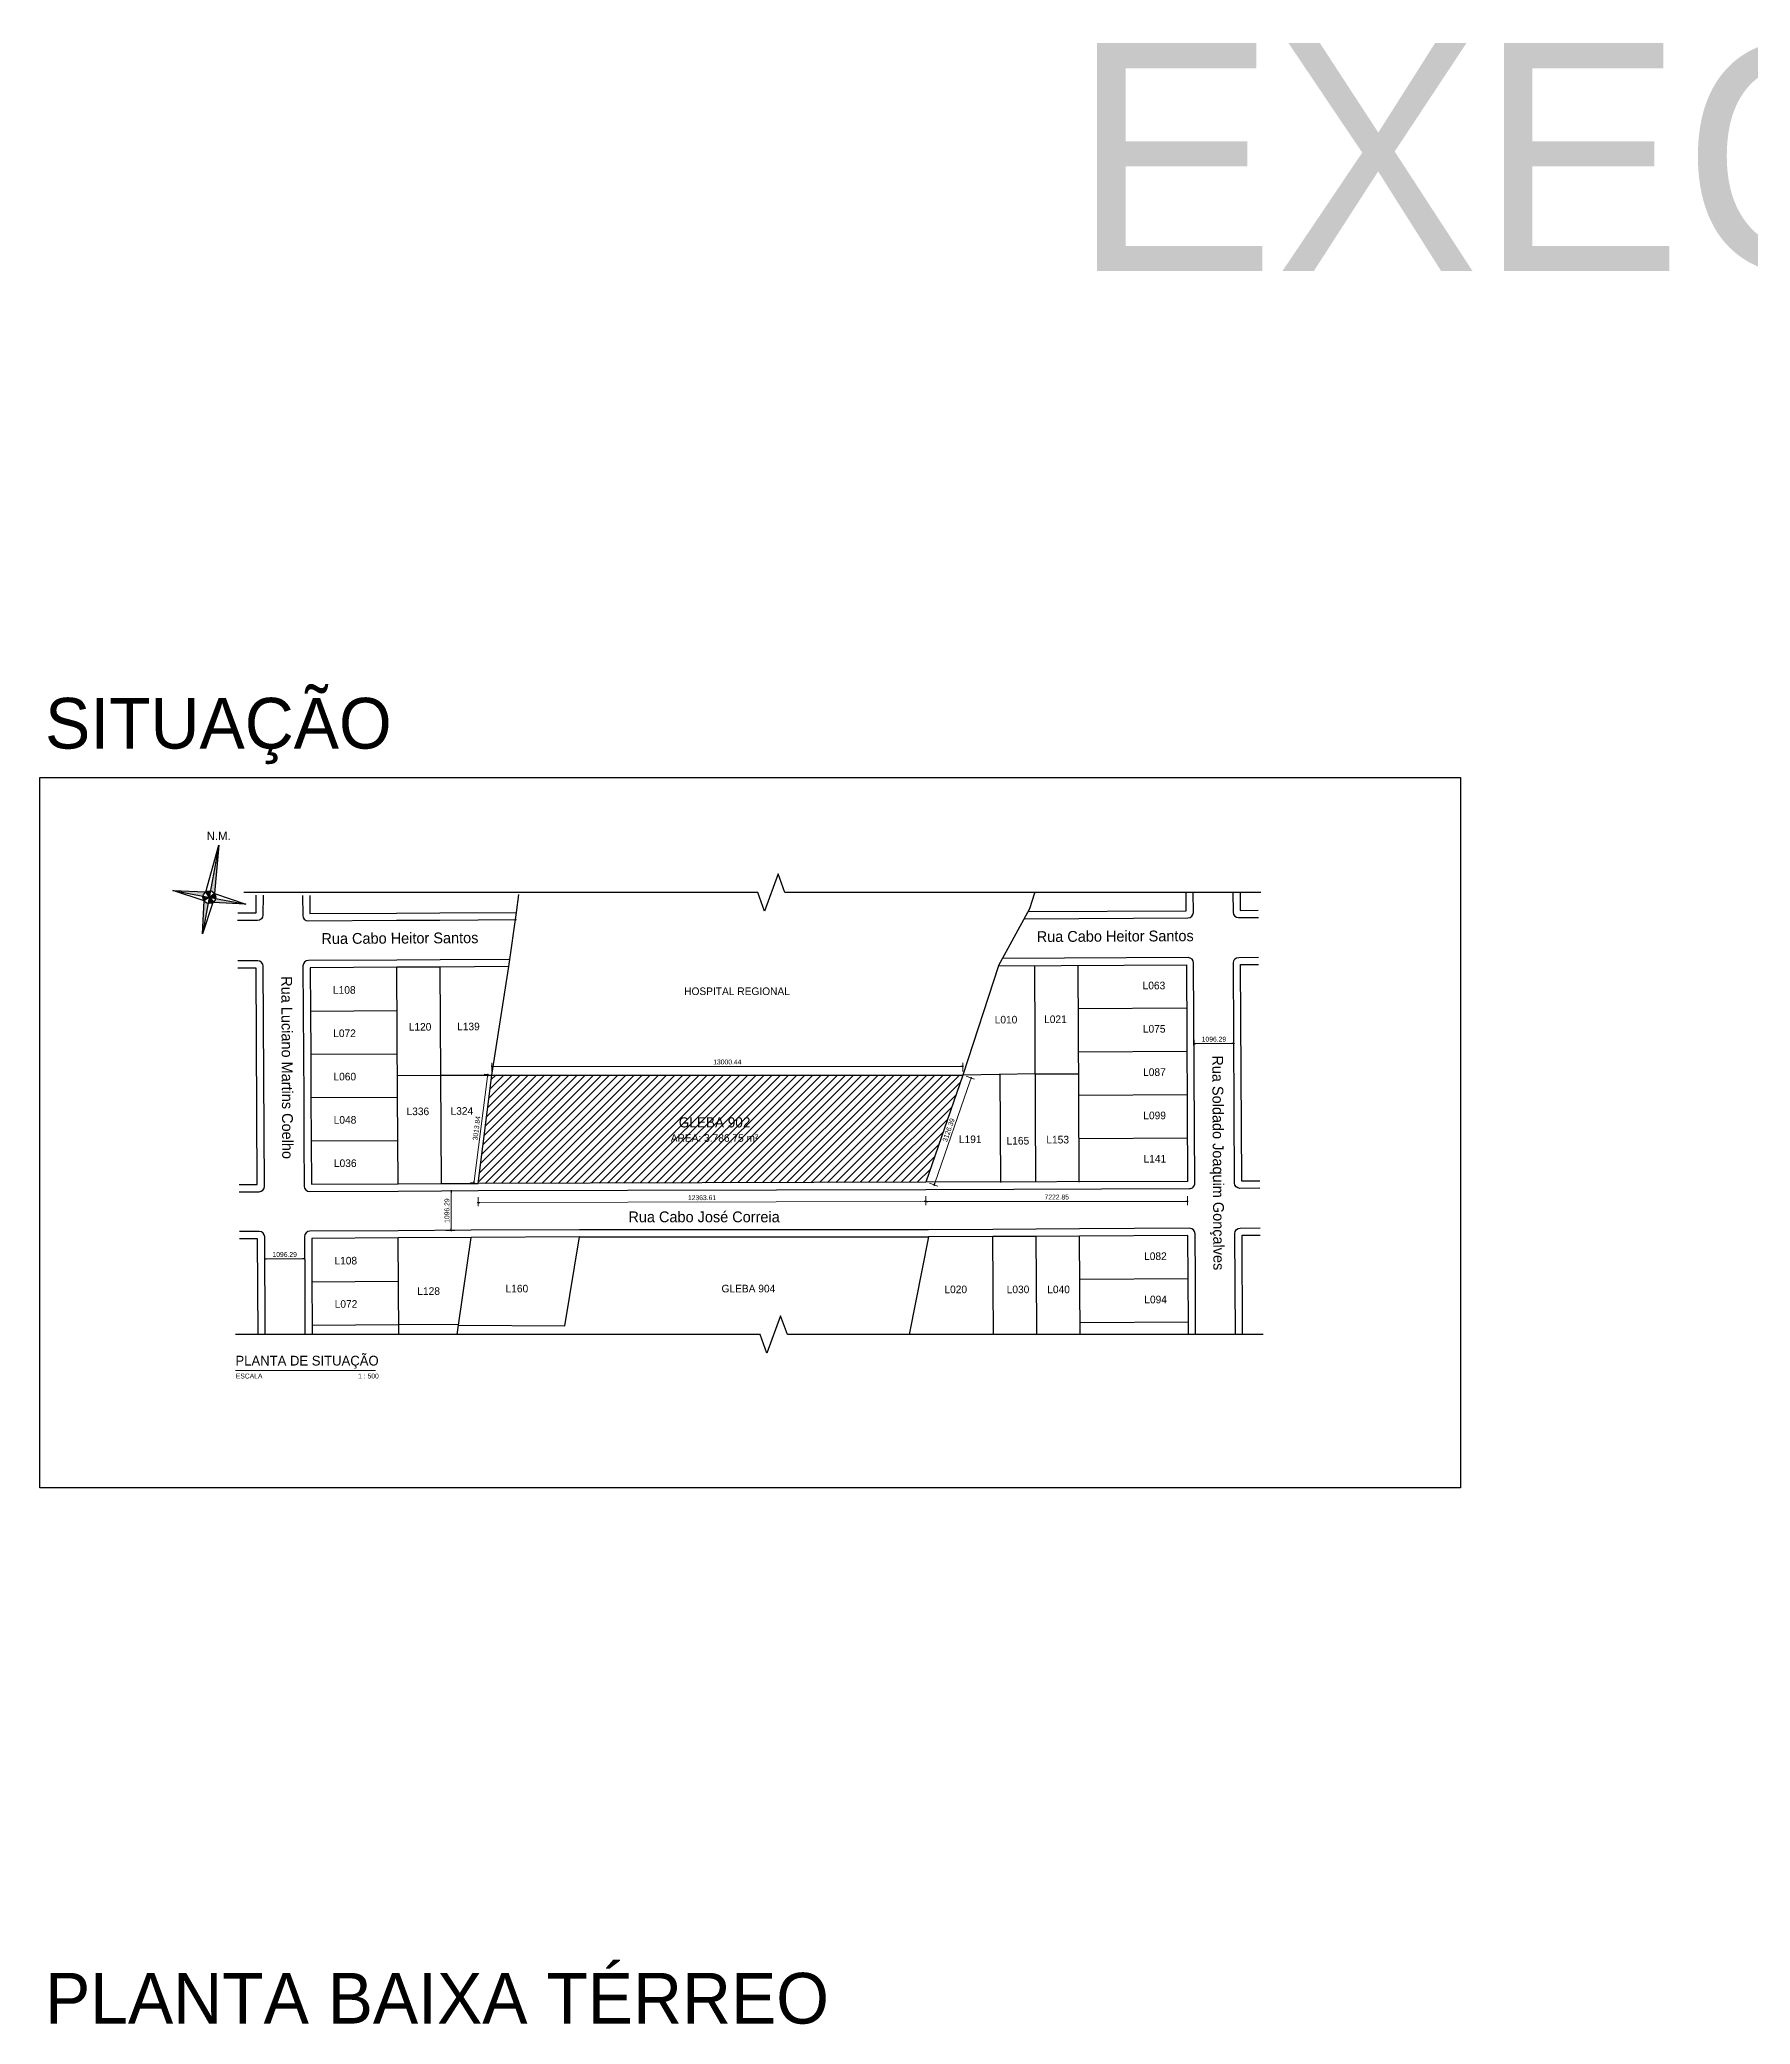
# Model space of a CAD drawing. Header units: centimetres. Extents: x 30244 to 591333, y -111940 to 104227.
# Drawn here: x 354254 to 401471, y 49426 to 104227 of the extents above; entities that cross this region are included whole.
import ezdxf

# ---------------------------------------------------------------- set-up
doc = ezdxf.new("R2010")
doc.units = ezdxf.units.CM
doc.header["$LTSCALE"] = 4
for name, color, linetype in [('0.4', 4, 'Continuous'), ('0.6', 6, 'Continuous'), ('2', 2, 'Continuous'), ('B-COTAS', 1, 'Continuous'), ('C-TEXTO-02', 2, 'Continuous'), ('CONTORNO TERRENO', 3, 'Continuous'), ('NOVO', 170, 'Continuous')]:
    doc.layers.add(name, color=color, linetype=linetype)
for name, color, linetype, lineweight in [('C-TEXTO-01', 2, 'Continuous', 20), ('C-TEXTO-03', 2, 'Continuous', 20), ('textos', 2, 'Continuous', 9)]:
    doc.layers.add(name, color=color, linetype=linetype, lineweight=lineweight)
doc.styles.add('EC_NOMES', font='GOTHIC.TTF')
doc.styles.add('Esc.500', font='ERASLGHT.TTF', dxfattribs={"height": 90})
doc.styles.add('Esc.750', font='ERASLGHT.TTF', dxfattribs={"height": 135})
doc.styles.get("Standard").update_dxf_attribs({"font": 'ERASMD.TTF'})
doc.styles.add('Símbolos', font='ERASLGHT.TTF')
doc.dimstyles.new('ARQ500', dxfattribs={"dimscale": 500, "dimtxt": 90, "dimasz": 0.1, "dimexe": 0.2, "dimexo": 0.2, "dimgap": 0.1, "dimtad": 1, "dimzin": 12, "dimdsep": 46, "dimtxsty": 'Esc.500', "dimblk1": 'DOT', "dimblk2": 'DOT', "dimsah": 1, "dimcen": 0.4, "dimclrd": 256, "dimclre": 256, "dimclrt": 2, "dimadec": 0, "dimazin": 0, "dimtfac": 1, "dimtix": 1, "dimtmove": 2, "dimatfit": 3, "dimldrblk": 'DOT', "dimfxl": 0.3, "dimfxlon": 1, "dimtolj": 1, "dimtzin": 12, "dimlwd": 9, "dimlwe": 9, "dimarcsym": 0})

# ---------------------------------------------------------------- blocks, each defined once
blk = doc.blocks.new('DOT')
at = {"color": 0, "linetype": 'ByBlock'}
blk.add_line((-0.5, 0), (-1, 0), dxfattribs=at)
at = {"color": 0, "linetype": 'ByBlock', "const_width": 0.5}
blk.add_lwpolyline([(-0.25, 0, 1), (0.25, 0, 1)], format="xyb", close=True, dxfattribs=at)
blk = doc.blocks.new('*D140')
at = {"layer": 'B-COTAS', "lineweight": 9, "transparency": 16777216}
for p, q in [((366734, 75737), (366734, 75978)), ((366784, 75878), (379684, 75878)), ((379734, 75737), (379734, 75978))]:
    blk.add_line(p, q, dxfattribs=at)
at = {"layer": 'DEFPOINTS', "color": 0, "transparency": 16777216}
for p in [(366734, 75637), (379734, 75878), (379734, 75637)]:
    blk.add_point(p, dxfattribs=at)
at = {"layer": 'B-COTAS', "lineweight": 9, "transparency": 16777216, "xscale": 50, "yscale": 50, "zscale": 50, "rotation": 180}
blk.add_blockref('DOT', (366734, 75878), dxfattribs=at)
at = {"layer": 'B-COTAS', "lineweight": 9, "transparency": 16777216, "xscale": 50, "yscale": 50, "zscale": 50}
blk.add_blockref('DOT', (379734, 75878), dxfattribs=at)
at = {"layer": 'B-COTAS', "color": 2, "transparency": 16777216, "insert": (373234, 75998), "char_height": 135, "attachment_point": 5, "style": 'Esc.750'}
blk.add_mtext('\\A1;13000.44', dxfattribs=at)
blk = doc.blocks.new('_Dot')
at = {"color": 0, "linetype": 'ByBlock', "lineweight": -2}
blk.add_line((-0.5, 0), (-1, 0), dxfattribs=at)
at = {"color": 0, "linetype": 'ByBlock', "const_width": 0.5}
blk.add_lwpolyline([(-0.25, 0, 1), (0.25, 0, 1)], format="xyb", close=True, dxfattribs=at)
blk = doc.blocks.new('*D132')
at = {"layer": 'B-COTAS', "lineweight": 9, "transparency": 16777216}
for p, q in [((366353, 72264), (366353, 72014)), ((366403, 72114), (378667, 72148)), ((378716, 72298), (378717, 72048))]:
    blk.add_line(p, q, dxfattribs=at)
at = {"layer": 'DEFPOINTS', "color": 0, "transparency": 16777216}
for p in [(366352, 72490), (378716, 72524), (378717, 72148)]:
    blk.add_point(p, dxfattribs=at)
at = {"layer": 'B-COTAS', "lineweight": 9, "transparency": 16777216, "xscale": 50, "yscale": 50, "zscale": 50}
for p, rotation in [((366353, 72114), 180.1566305847917), ((378717, 72148), 0.1566305847916921)]:
    blk.add_blockref('DOT', p, dxfattribs=dict(at, rotation=rotation))
at = {"layer": 'B-COTAS', "color": 2, "transparency": 16777216, "insert": (372535, 72251), "char_height": 135, "attachment_point": 5, "rotation": 0.1566, "style": 'Esc.750'}
blk.add_mtext('\\A1;12363.61', dxfattribs=at)
blk = doc.blocks.new('*D133')
at = {"layer": 'B-COTAS', "lineweight": 9, "transparency": 16777216}
for p, q in [((379948, 75510), (378962, 72649)), ((379829, 75604), (380059, 75525)), ((378810, 72648), (379040, 72569))]:
    blk.add_line(p, q, dxfattribs=at)
at = {"layer": 'DEFPOINTS', "color": 0, "transparency": 16777216}
for p in [(379734, 75637), (378716, 72681), (378945, 72602)]:
    blk.add_point(p, dxfattribs=at)
at = {"layer": 'B-COTAS', "lineweight": 9, "transparency": 16777216, "xscale": 50, "yscale": 50, "zscale": 50}
for p, rotation in [((379964, 75558), 70.9824842449628), ((378945, 72602), 250.9824842449628)]:
    blk.add_blockref('DOT', p, dxfattribs=dict(at, rotation=rotation))
at = {"layer": 'B-COTAS', "color": 2, "transparency": 16777216, "insert": (379342, 74119), "char_height": 135, "attachment_point": 5, "rotation": 70.9825, "style": 'Esc.750'}
blk.add_mtext('\\A1;3126.39', dxfattribs=at)
blk = doc.blocks.new('*D134')
at = {"layer": 'B-COTAS', "lineweight": 9, "transparency": 16777216}
for p, q in [((366635, 75649), (366523, 75664)), ((366616, 75601), (366247, 72711)), ((366253, 72660), (366141, 72674))]:
    blk.add_line(p, q, dxfattribs=at)
at = {"layer": 'DEFPOINTS', "color": 0, "transparency": 16777216}
for p in [(366734, 75637), (366240, 72661), (366352, 72647)]:
    blk.add_point(p, dxfattribs=at)
at = {"layer": 'B-COTAS', "lineweight": 9, "transparency": 16777216, "xscale": 50, "yscale": 50, "zscale": 50}
for p, rotation in [((366622, 75651), 82.72044767476393), ((366240, 72661), 262.7204476747639)]:
    blk.add_blockref('DOT', p, dxfattribs=dict(at, rotation=rotation))
at = {"layer": 'B-COTAS', "color": 2, "transparency": 16777216, "insert": (366313, 74171), "char_height": 135, "attachment_point": 5, "rotation": 82.7204, "style": 'Esc.750'}
blk.add_mtext('\\A1;3013.84', dxfattribs=at)
blk = doc.blocks.new('*D135')
at = {"layer": 'B-COTAS', "lineweight": 9, "transparency": 16777216}
for p, q in [((378716, 72298), (378716, 72048)), ((378766, 72148), (385888, 72148)), ((385938, 72298), (385938, 72048))]:
    blk.add_line(p, q, dxfattribs=at)
at = {"layer": 'DEFPOINTS', "color": 0, "transparency": 16777216}
for p in [(378716, 72524), (385938, 72564), (385938, 72148)]:
    blk.add_point(p, dxfattribs=at)
at = {"layer": 'B-COTAS', "lineweight": 9, "transparency": 16777216, "xscale": 50, "yscale": 50, "zscale": 50, "rotation": 180}
blk.add_blockref('DOT', (378716, 72148), dxfattribs=at)
at = {"layer": 'B-COTAS', "lineweight": 9, "transparency": 16777216, "xscale": 50, "yscale": 50, "zscale": 50}
blk.add_blockref('DOT', (385938, 72148), dxfattribs=at)
at = {"layer": 'B-COTAS', "color": 2, "transparency": 16777216, "insert": (382327, 72268), "char_height": 135, "attachment_point": 5, "style": 'Esc.750'}
blk.add_mtext('\\A1;7222.85', dxfattribs=at)
blk = doc.blocks.new('*D141')
at = {"layer": 'B-COTAS', "lineweight": 9, "transparency": 16777216}
for p, q in [((365465, 72442), (365715, 72442)), ((365615, 72392), (365615, 71396)), ((365465, 71346), (365715, 71346))]:
    blk.add_line(p, q, dxfattribs=at)
at = {"layer": 'DEFPOINTS', "color": 0, "transparency": 16777216}
for p in [(365342, 72442), (365348, 71346), (365615, 71346)]:
    blk.add_point(p, dxfattribs=at)
at = {"layer": 'B-COTAS', "lineweight": 9, "transparency": 16777216, "xscale": 50, "yscale": 50, "zscale": 50}
for p, rotation in [((365615, 72442), 90), ((365615, 71346), 270)]:
    blk.add_blockref('DOT', p, dxfattribs=dict(at, rotation=rotation))
at = {"layer": 'B-COTAS', "color": 2, "transparency": 16777216, "insert": (365495, 71894), "char_height": 135, "attachment_point": 5, "rotation": 90, "style": 'Esc.750'}
blk.add_mtext('\\A1;1096.29', dxfattribs=at)
blk = doc.blocks.new('*D142')
at = {"layer": 'B-COTAS', "lineweight": 9, "transparency": 16777216}
for p, q in [((386118, 76464), (386118, 76608)), ((386168, 76508), (387164, 76508)), ((387214, 76470), (387214, 76608))]:
    blk.add_line(p, q, dxfattribs=at)
at = {"layer": 'DEFPOINTS', "color": 0, "transparency": 16777216}
for p in [(386118, 76364), (387214, 76508), (387214, 76370)]:
    blk.add_point(p, dxfattribs=at)
at = {"layer": 'B-COTAS', "lineweight": 9, "transparency": 16777216, "xscale": 50, "yscale": 50, "zscale": 50, "rotation": 180}
blk.add_blockref('DOT', (386118, 76508), dxfattribs=at)
at = {"layer": 'B-COTAS', "lineweight": 9, "transparency": 16777216, "xscale": 50, "yscale": 50, "zscale": 50}
blk.add_blockref('DOT', (387214, 76508), dxfattribs=at)
at = {"layer": 'B-COTAS', "color": 2, "transparency": 16777216, "insert": (386666, 76627), "char_height": 135, "attachment_point": 5, "style": 'Esc.750'}
blk.add_mtext('\\A1;1096.29', dxfattribs=at)
blk = doc.blocks.new('*D143')
at = {"layer": 'B-COTAS', "lineweight": 9, "transparency": 16777216}
for p, q in [((360468, 70562), (360468, 70662)), ((361515, 70562), (360518, 70562)), ((361565, 70562), (361565, 70662))]:
    blk.add_line(p, q, dxfattribs=at)
at = {"layer": 'DEFPOINTS', "color": 0, "transparency": 16777216}
for p in [(360468, 70562), (360468, 70547), (361565, 70553)]:
    blk.add_point(p, dxfattribs=at)
at = {"layer": 'B-COTAS', "lineweight": 9, "transparency": 16777216, "xscale": 50, "yscale": 50, "zscale": 50, "rotation": 180}
blk.add_blockref('DOT', (360468, 70562), dxfattribs=at)
at = {"layer": 'B-COTAS', "lineweight": 9, "transparency": 16777216, "xscale": 50, "yscale": 50, "zscale": 50}
blk.add_blockref('DOT', (361565, 70562), dxfattribs=at)
at = {"layer": 'B-COTAS', "color": 2, "transparency": 16777216, "insert": (361016, 70682), "char_height": 135, "attachment_point": 5, "style": 'Esc.750'}
blk.add_mtext('\\A1;1096.29', dxfattribs=at)

msp = doc.modelspace()

# ---------------------------------------------------------------- hatches: boundary and pattern name
at = {"layer": '2'}
h = msp.add_hatch(color=256, dxfattribs=at)
h.paths.add_polyline_path([(359081.815, 80648.126), (359201.995, 81989.559), (358967.916, 80722.184, -0.199527702)])
h.paths.add_polyline_path([(359944.216, 80358.793), (359109.731, 80515.464, -0.198640229), (359035.837, 80402.124)])
h.paths.add_polyline_path([(358749.408, 79539.122), (358903.62, 80374.066, -0.197987754), (358790.315, 80447.261)])
h.paths.add_polyline_path([(358761.804, 80580.786, -0.197933079), (358835.302, 80693.853), (357927.32, 80737.457)])
h = msp.add_hatch(color=256, dxfattribs=at)
h.paths.add_polyline_path([(358935.768, 80548.125), (358761.804, 80580.786, 0.200603678), (358790.315, 80447.261)])
h.paths.add_polyline_path([(359035.837, 80402.124), (358935.768, 80548.125), (358903.62, 80374.066, 0.198418582)])
h.paths.add_polyline_path([(359109.731, 80515.464, 0.199063094), (359081.815, 80648.126), (358935.768, 80548.125)])
h.paths.add_polyline_path([(358935.768, 80548.125), (358967.916, 80722.184, 0.199125863), (358835.302, 80693.853)])
at = {"layer": 'B-COTAS'}
h = msp.add_hatch(dxfattribs=at)
h.set_pattern_fill('ANSI31', color=8, scale=50)
h.set_pattern_definition([(45, (171395.46, 179906.45), (-112.2532, 112.2532), [])])
h.paths.add_polyline_path([(378709.366, 72680.928), (379734.388, 75636.696), (366733.948, 75636.696), (366352.062, 72647.147)])
h.paths.add_polyline_path([(371603.107, 73619.718), (374167.64, 73619.718), (374167.64, 74610.716), (371603.107, 74610.716)], flags=24)

# ---------------------------------------------------------------- linework, layer by layer
at = {"layer": '0.4', "ltscale": 2, "transparency": 33554559}
msp.add_line((365815.727, 68727.939), (366165.872, 71151.148), dxfattribs=at)
at = {"layer": '0.4'}
for points in [[(360418.979, 80602.14), (360415.99, 80053.996, -0.414213562), (360265.681, 79905.317), (359717.537, 79908.306)], [(361509.833, 80593.989), (361512.822, 80045.845, 0.414213562), (361663.131, 79897.166), (364104.865, 79910.48), (365300.816, 79917.001), (367413.664, 79928.522)], [(381432.776, 79951.708), (385948.752, 79976.333, 0.414213562), (386097.431, 80126.642), (386094.442, 80674.786)], [(387190.731, 80680.764), (387193.719, 80132.619, 0.414213562), (387344.028, 79983.941), (387892.173, 79986.93)], [(359760.468, 72411.874), (360308.612, 72414.862, 0.414213562), (360457.291, 72565.171), (360424.142, 78644.59, 0.414213562), (360273.833, 78793.269), (359725.688, 78790.28)], [(367200.384, 78831.037), (365306.794, 78820.712), (364110.843, 78814.191), (361669.109, 78800.877, 0.414213562), (361520.43, 78650.568), (361527.223, 77404.786), (361533.744, 76208.834), (361540.265, 75012.883), (361546.787, 73816.932), (361553.579, 72571.149, 0.414213562), (361703.889, 72422.47), (364145.622, 72435.784), (365341.574, 72442.306), (366353.149, 72447.821), (378716.175, 72481.618), (385989.103, 72501.5, 0.415010138), (386138.189, 72651.811), (386105.039, 78731.365, 0.414213562), (385954.73, 78880.044), (380832.645, 78852.115)], [(387932.93, 72512.234), (387384.786, 72509.245, -0.414213562), (387234.477, 72657.924), (387201.327, 78737.343, -0.414213562), (387350.006, 78887.652), (387898.15, 78890.641)], [(360479.614, 68471.101), (360464.899, 71169.895, 0.414213562), (360314.59, 71318.574), (359766.445, 71315.585)], [(386160.985, 68471.101), (386159.11, 68814.936), (386152.589, 70010.887), (386145.796, 71256.67, 0.414213562), (385995.487, 71405.349), (382955.777, 71388.774), (381759.826, 71382.253), (380563.87, 71375.732), (378788.182, 71365.948), (369154.663, 71366.776), (366164.785, 71350.473), (364151.6, 71339.496), (361709.866, 71326.182, 0.414213562), (361561.187, 71175.873), (361567.98, 69930.09), (361574.501, 68734.139), (361575.936, 68471.101)], [(387257.306, 68471.101), (387242.085, 71262.648, -0.414213562), (387390.763, 71412.957), (387938.908, 71415.946)]]:
    msp.add_lwpolyline(points, format="xyb", dxfattribs=at)
for points in [[(360219.654, 80603.227), (360216.937, 80104.914), (359718.624, 80107.631)], [(361709.159, 80595.076), (361711.876, 80096.763), (364103.778, 80109.805), (365299.73, 80116.326), (367412.577, 80127.847)], [(366733.948, 75636.696), (367201.47, 78631.712), (367412.577, 80127.847), (367474.64, 80626.513)], [(380723.53, 78652.189), (381587.228, 80234.703), (381726.205, 80666.113)], [(381543.758, 80151.645), (385897.834, 80175.386), (385895.117, 80673.699)], [(387390.056, 80681.851), (387392.773, 80183.538), (387891.086, 80186.255)], [(359759.381, 72611.199), (360257.694, 72613.916), (360225.088, 78593.672), (359726.775, 78590.955)], [(367201.47, 78631.712), (365307.881, 78621.387), (364111.93, 78614.866), (361720.027, 78601.824), (361726.548, 77405.872), (361733.07, 76209.921), (361739.591, 75013.97), (361746.112, 73818.019), (361752.633, 72622.067), (364144.535, 72635.11), (365340.487, 72641.631), (366352.062, 72647.147)], [(380723.53, 78652.189), (385905.985, 78680.447), (385938.591, 72700.691), (378715.63, 72680.945)], [(380723.53, 78652.189), (379734.388, 75636.696)], [(387931.843, 72711.559), (387433.53, 72708.842), (387400.924, 78688.599), (387899.237, 78691.316)], [(360280.283, 68471.101), (360265.845, 71118.977), (359767.532, 71116.26)], [(369155.75, 71167.451), (366165.872, 71151.148), (364152.687, 71140.171), (361760.784, 71127.128), (361767.306, 69931.177), (361773.827, 68735.226), (361775.267, 68471.101)], [(365777.207, 68471.101), (365815.727, 68727.939), (368746.651, 68709.663), (369155.75, 71167.451), (378789.28, 71166.623), (378257.229, 68471.101)], [(385961.654, 68471.101), (385959.785, 68813.849), (385953.264, 70009.8), (385946.742, 71205.752), (382956.864, 71189.449), (381760.913, 71182.928), (380564.962, 71176.407), (378789.28, 71166.623)], [(387456.637, 68471.101), (387441.681, 71213.903), (387939.995, 71216.62)]]:
    msp.add_lwpolyline(points, dxfattribs=at)
at = {"layer": '0.4', "ltscale": 2, "transparency": 33554687}
for points in [[(364131.493, 75027.012), (364111.93, 78614.866)], [(365340.487, 72641.631), (365307.881, 78621.387)], [(381752.762, 72677.867), (381720.156, 78657.623)], [(382935.671, 75076.29), (382916.107, 78664.144)], [(361726.548, 77405.872), (364118.451, 77418.915)], [(385912.506, 77484.496), (382922.628, 77468.193)], [(361733.07, 76209.921), (364124.972, 76222.963)], [(385919.028, 76288.545), (382929.149, 76272.242)], [(364128.233, 75624.988), (365324.184, 75631.509), (366733.948, 75636.696)], [(381736.459, 75667.745), (379734.388, 75636.696)], [(380757.879, 75662.409), (380774.182, 72672.531)], [(381736.459, 75667.745), (382932.41, 75674.266)], [(364144.535, 72635.11), (364131.168, 75086.602)], [(382948.713, 72684.388), (382935.346, 75135.88)], [(385925.549, 75092.593), (382935.671, 75076.29)], [(361739.591, 75013.97), (364131.493, 75027.012)], [(361746.112, 73818.019), (364138.014, 73831.061)], [(385932.07, 73896.642), (382942.192, 73880.339)], [(364167.24, 68471.101), (364152.687, 71140.171)], [(380579.713, 68471.101), (380564.962, 71176.407)], [(381774.28, 68731.435), (381760.913, 71182.928)], [(382971.687, 68471.101), (382956.864, 71189.449)], [(361767.306, 69931.177), (364159.208, 69944.219)], [(385953.264, 70009.8), (382963.385, 69993.498)], [(361773.827, 68735.226), (364165.729, 68748.268)], [(364165.729, 68748.268), (365820.128, 68757.289)], [(381775.7, 68471.101), (381774.28, 68731.435)], [(385959.785, 68813.849), (382969.907, 68797.546)]]:
    msp.add_lwpolyline(points, dxfattribs=at)
at = {"layer": '0.6'}
msp.add_lwpolyline([(378709.366, 72680.928), (366352.062, 72647.147), (366733.948, 75636.696), (379734.388, 75636.696)], close=True, dxfattribs=at)
at = {"layer": '2'}
for p, q in [((359201.995, 81989.559), (358749.408, 79539.122)), ((358835.302, 80693.853), (359201.995, 81989.559)), ((359201.995, 81989.559), (359081.815, 80648.126)), ((357927.32, 80737.457), (359944.216, 80358.793)), ((357927.32, 80737.457), (358835.302, 80693.853)), ((358790.315, 80447.261), (357927.32, 80737.457)), ((358935.768, 80548.125), (358835.302, 80693.853)), ((358938.753, 80550.386), (359074.713, 80663.72)), ((359081.815, 80648.126), (359944.216, 80358.793)), ((358749.408, 79539.122), (358790.315, 80447.261)), ((359035.837, 80402.124), (358749.408, 79539.122)), ((358935.768, 80548.125), (358790.315, 80447.261)), ((358938.753, 80550.386), (359052.151, 80414.478)), ((359944.216, 80358.793), (359035.837, 80402.124))]:
    msp.add_line(p, q, dxfattribs=at)
msp.add_circle((358935.768, 80548.125), 177.003, dxfattribs=at)
at = {"layer": 'C-TEXTO-01', "const_width": 30}
msp.add_lwpolyline([(359657.063, 67480.982), (363531.415, 67480.982)], dxfattribs=at)
at = {"layer": 'CONTORNO TERRENO', "linetype": 'Continuous'}
for points in [[(387960.428, 80681.851), (374824.705, 80681.851), (374637.205, 81197.003), (374262.205, 80166.699), (374074.705, 80681.851), (359888.85, 80681.851)], [(388027.009, 68471.101), (374891.286, 68471.101), (374703.786, 68986.253), (374328.786, 67955.949), (374141.286, 68471.101), (359657.063, 68471.101)]]:
    msp.add_lwpolyline(points, dxfattribs=at)
at = {"layer": 'NOVO'}
msp.add_lwpolyline([(354253.753, 83855.823), (393469.127, 83855.823), (393469.127, 64236.795), (354253.753, 64236.795)], close=True, dxfattribs=at)

# ---------------------------------------------------------------- texts
at = {"layer": '2'}
msp.add_text('N.M.', height=234.5301, dxfattribs=at).set_placement((358862.39, 82124.338))
at = {"layer": 'C-TEXTO-02', "insert": (359657.063, 67532.69), "char_height": 270, "attachment_point": 7, "style": 'Símbolos'}
msp.add_mtext('PLANTA DE SITUAÇÃO', dxfattribs=at)
at = {"layer": 'C-TEXTO-02', "insert": (359666.771, 67394.03), "char_height": 135, "width": 3872.48347, "attachment_point": 1, "style": 'Símbolos'}
msp.add_mtext('ESCALA                                                   1 : 500', dxfattribs=at)
at = {"layer": 'C-TEXTO-03', "style": 'Símbolos'}
for s, p in [('L108', (362349.078, 77882.411)), ('HOSPITAL REGIONAL', (372042.996, 77847.308, -75545.377)), ('L063', (384697.056, 78005.523)), ('L010', (380613.955, 77062.917)), ('L021', (381977.819, 77073.773)), ('L072', (362355.6, 76686.459)), ('L120', (364439.479, 76864.692)), ('L139', (365775.538, 76873.249)), ('L075', (384703.577, 76809.571)), ('L060', (362362.121, 75490.508)), ('L087', (384710.098, 75613.62)), ('L336', (364379.034, 74530.271)), ('L324', (365593.928, 74540.896)), ('L099', (384716.619, 74417.669)), ('L048', (362368.642, 74294.557)), ('L191', (379627.427, 73759.367)), ('L165', (380942.362, 73719.743)), ('L153', (382040.531, 73749.425)), ('L036', (362375.163, 73098.606)), ('L141', (384723.141, 73221.718)), ('L082', (384737.813, 70530.827)), ('L108', (362389.836, 70407.715)), ('L128', (364677.077, 69567.586)), ('L160', (367113.36, 69636.824)), ('GLEBA 904', (373074.566, 69636.824)), ('L020', (379226.469, 69614.347)), ('L030', (380945.467, 69614.347)), ('L040', (382064.723, 69614.347)), ('L072', (362396.357, 69211.764)), ('L094', (384744.334, 69334.876))]:
    msp.add_text(s, height=210, dxfattribs=at).set_placement(p)
at = {"layer": 'C-TEXTO-03', "attachment_point": 1, "style": 'Símbolos'}
for s, insert, char_height, width in [('EXECUTIVO', (382750.488, 104133.624), 6295.9993, 36952.497), ('SITUAÇÃO', (354400.518, 86052.518), 1400, 19590.43881), ('\\pxqc;{\\H1.33333x;\\C6;GLEBA 902\\H0.75x;\\P\\C4;ÁREA: 3.786,75 m²}', (371413.167, 74471.242), 210, 2938.56582), ('PLANTA BAIXA TÉRREO', (354400.518, 50845.578), 1400, 24161.92517)]:
    msp.add_mtext(s, dxfattribs=dict(at, insert=insert, char_height=char_height, width=width))
at = {"layer": 'textos', "style": 'EC_NOMES'}
for s, rotation, p in [('Rua Cabo Heitor Santos', 0.312413, (362030.375, 79256.709)), ('Rua Cabo Heitor Santos', 0.312413, (381774.348, 79311.111)), ('Rua Luciano Martins Coelho', 270.312413, (360920.764, 78364.688)), ('Rua Soldado Joaquim Gonçalves', 270.312413, (386618.817, 76180.188)), ('Rua Cabo José Correia', 359.9960628, (370502.898, 71572.98))]:
    msp.add_text(s, height=298.99226, rotation=rotation, dxfattribs=at).set_placement(p)

# ---------------------------------------------------------------- dimensions: what is measured, and where the dimension line sits
at = {"layer": 'B-COTAS'}
for base, p1, p2, picture, middle in [((387214.236, 76507.577), (386117.947, 76364.027), (387214.236, 76370.005), '*D142', (386666.091, 76627.153)), ((379734.388, 75877.939), (366733.948, 75636.696), (379734.388, 75636.696), '*D140', (373234.168, 75997.516)), ((385938.484, 72148.064), (378715.63, 72524.203), (385938.484, 72563.587), '*D135', (382327.057, 72267.641)), ((360468.295, 70562.274), (361564.584, 70552.981), (360468.295, 70547.004), '*D143', (361016.44, 70681.851))]:
    dim = msp.add_linear_dim(base=base, p1=p1, p2=p2, dimstyle='ARQ500', override={"dimtxsty": 'Esc.750'}, dxfattribs=at)
    dim.commit()
    dim.dimension.update_dxf_attribs({"geometry": picture, "text_midpoint": middle})
for p1, p2, distance, picture, middle in [((366733.948, 75636.696), (366352.062, 72647.147), -112.8, '*D134', (366312.501, 74171.366)), ((379734.388, 75636.696), (378715.63, 72680.945), 242.982, '*D133', (379341.679, 74118.608)), ((366352.062, 72490.404), (378715.63, 72524.203), -376.14, '*D132', (372534.548, 72250.741))]:
    dim = msp.add_aligned_dim(p1=p1, p2=p2, distance=distance, dimstyle='ARQ500', override={"dimtxsty": 'Esc.750'}, dxfattribs=at)
    dim.commit()
    dim.dimension.update_dxf_attribs({"geometry": picture, "text_midpoint": middle})
dim = msp.add_linear_dim(base=(365615.037, 71346.017), p1=(365341.574, 72442.306), p2=(365347.551, 71346.017), angle=90, dimstyle='ARQ500', override={"dimtxsty": 'Esc.750'}, dxfattribs=at)
dim.commit()
dim.dimension.update_dxf_attribs({"geometry": '*D141', "text_midpoint": (365495.46, 71894.161)})

doc.saveas('drawing.dxf')
